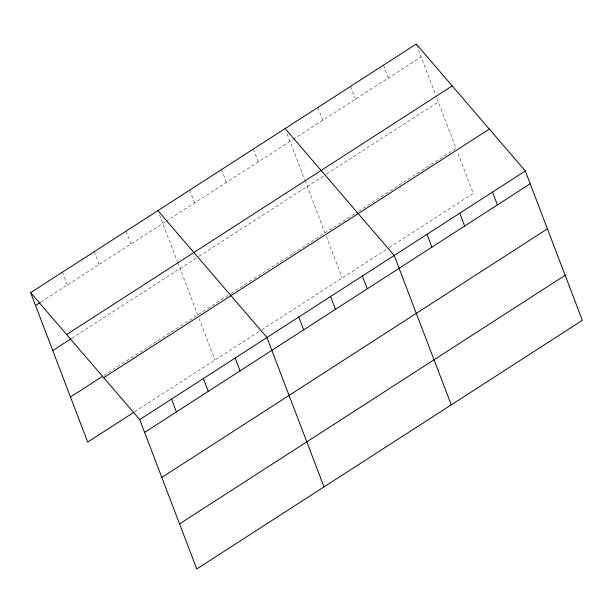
<?xml version="1.0" encoding="UTF-8"?>
<svg xmlns="http://www.w3.org/2000/svg" width="613" height="613" viewBox="0 0 613 613"><rect width="100%" height="100%" fill="white"/><g stroke="black" fill="none" stroke-linecap="round" stroke-linejoin="round"><path stroke-width="0.46" stroke-dasharray="3.06 2.3" d="M41.117 301.91L165.181 221.906M165.97 221.393L292.432 139.848M293.229 139.335L421.131 56.863M71.844 338.253L198.29 256.717M199.087 256.203L325.626 174.605M326.43 174.092L438.341 101.927M103.888 375.455L229.538 294.432M231.132 293.405L292.363 253.92M293.16 253.407L356.95 212.274M358.544 211.24L456.072 148.354L436.027 95.858M134.615 411.798L261.061 330.261M261.858 329.748L388.542 248.058M389.347 247.545L473.282 193.417L457.398 151.825M416.564 44.895L435.697 94.992M383.462 65.17L388.358 77.997M350.69 86.303L355.586 99.13M317.909 107.436L322.806 120.263M287.099 133.703L304.592 179.532M304.929 180.398L324.974 232.894M326.3 236.357L342.184 277.957M253.33 149.089L258.226 161.909M221.515 169.602L226.412 182.421M189.708 190.107L194.605 202.934M159.526 214.895L177.349 261.575M177.686 262.448L197.731 314.944M199.049 318.408L214.941 360.007M126.086 231.132L130.983 243.959M94.272 251.644L99.168 264.471M62.465 272.157L67.361 284.984"/><path stroke-width="0.92" d="M30.65 292.669L416.235 44.036L525.31 170.943L582.35 320.331L196.765 568.964L139.718 419.583L30.65 292.669L87.69 442.057L133.818 412.311M35.546 305.496L40.32 302.424M66.641 334.552L452.233 85.92M52.756 350.559L71.047 338.767M70.487 396.994L102.294 376.482M103.727 377.7L489.312 129.067M139.718 419.583L525.31 170.943M144.614 432.403L530.207 183.77M161.824 477.466L547.409 228.833M179.555 523.9L565.14 275.26M285.137 128.577L394.205 255.483L451.252 404.864M157.893 210.619L266.962 337.533L324.009 486.914M492.53 192.076L497.427 204.903M459.758 213.217L464.654 226.036M426.985 234.35L431.881 247.169M362.398 275.996L367.294 288.815M330.583 296.508L335.48 309.327M298.776 317.021L303.673 329.84M235.154 358.046L240.051 370.865M203.34 378.558L208.236 391.378M171.533 399.071L176.429 411.89"/></g></svg>
